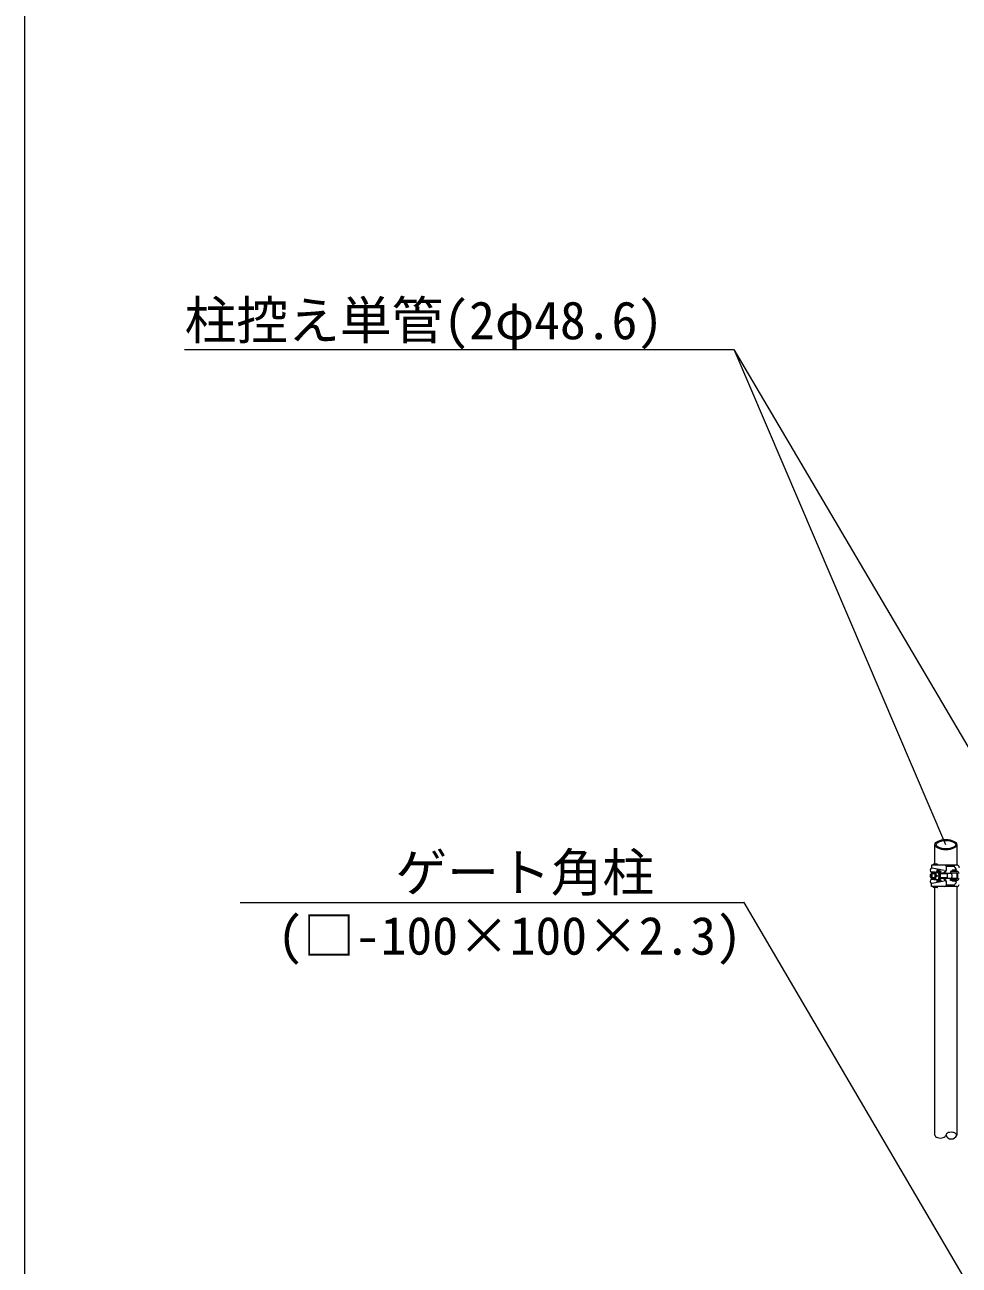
# Model space of a CAD drawing. Units: millimetres, scale not verified. Extents: x -12090 to 12090, y -18325 to 18325.
# Drawn here: x -12090 to -10010, y 8600 to 11362 of the extents above; entities that cross this region are included whole.
import ezdxf
from ezdxf.enums import TextEntityAlignment as Align

# ---------------------------------------------------------------- set-up
doc = ezdxf.new("R2010")
doc.units = ezdxf.units.MM
doc.header["$LTSCALE"] = 90
for name, color, linetype, lineweight in [('0-A_図面枠', 134, 'Continuous', 18), ('0-F_単管ｸﾗﾝﾌﾟ', 134, 'Continuous', 18), ('1-B_文字', 134, 'Continuous', 18)]:
    doc.layers.add(name, color=color, linetype=linetype, lineweight=lineweight)
doc.styles.add('ＭＳ ゴシック', font='')
doc.styles.get('ＭＳ ゴシック').set_extended_font_data('MS Gothic')

msp = doc.modelspace()

# ---------------------------------------------------------------- linework, layer by layer
at = {"layer": '0-A_図面枠'}
msp.add_lwpolyline([(-12090.19, 18325), (12059.81, 18325), (12059.81, 1675), (-12090.19, 1675)], close=True, dxfattribs=at)
at = {"layer": '0-F_単管ｸﾗﾝﾌﾟ'}
for p, q in [((-10063.82, 9493), (-10063.82, 9536.45)), ((-10015.22, 9536.45), (-10015.22, 9491.01)), ((-10065.72, 9475.01), (-10071.86, 9475.01)), ((-10071.68, 9472.01), (-10071.68, 9475.01)), ((-10058.68, 9493), (-10066.69, 9493)), ((-10058.79, 9478.02), (-10058.79, 9480.1)), ((-10050.08, 9477.01), (-10057.59, 9479.68)), ((-10041.47, 9477.05), (-10041.55, 9477.01)), ((-10020.72, 9487.8), (-10038.18, 9487.8)), ((-10038.18, 9479.54), (-10038.18, 9487)), ((-10023.9, 9473.01), (-10023.9, 9473.8)), ((-10015.8, 9482.1), (-10018.4, 9479.51)), ((-10017.9, 9473.01), (-10017.9, 9473.8)), ((-10065.72, 9459.01), (-10071.86, 9459.01)), ((-10063.8, 9471.31), (-10070.77, 9471.31)), ((-10063.8, 9462.71), (-10070.77, 9462.71)), ((-10058.79, 9453.93), (-10058.79, 9456.01)), ((-10050.08, 9456.99), (-10057.7, 9454.3)), ((-10036.31, 9471.31), (-10052.53, 9471.31)), ((-10036.31, 9462.71), (-10052.53, 9462.71)), ((-10041.47, 9456.98), (-10041.55, 9456.99)), ((-10038.18, 9447.02), (-10038.18, 9454.48)), ((-10020.72, 9446.21), (-10038.18, 9446.21)), ((-10015.91, 9461.01), (-10025.9, 9461.01)), ((-10017.41, 9455.52), (-10024.4, 9455.52)), ((-10023.9, 9460.21), (-10023.9, 9461.01)), ((-10015.8, 9451.91), (-10019.4, 9455.52)), ((-10017.9, 9460.21), (-10017.9, 9461.01)), ((-10013.91, 9463), (-10013.91, 9471)), ((-10012.9, 9462.01), (-10012.9, 9472.01)), ((-10058.68, 9441.01), (-10066.69, 9441.01)), ((-10063.82, 8889.65), (-10063.82, 9441.01)), ((-10021.23, 9443.01), (-10021.23, 9443.05)), ((-10015.22, 9443.01), (-10015.22, 8889.65))]:
    msp.add_line(p, q, dxfattribs=at)
for points in [[(-10074.68, 9479.54), (-10074.68, 9479.52), (-10074.68, 9479.5), (-10074.68, 9479.49), (-10074.68, 9479.48), (-10074.68, 9479.48), (-10074.68, 9479.48), (-10074.68, 9479.49), (-10074.68, 9479.51)], [(-10043.07, 9479), (-10069.83, 9484), (-10071.86, 9484)], [(-10014.7, 9491.01), (-10071.68, 9491.01), (-10071.68, 9484)], [(-10064.65, 9475.51), (-10064.93, 9475.46), (-10065.19, 9475.38), (-10065.47, 9475.22), (-10065.74, 9474.98), (-10065.99, 9474.7), (-10066.23, 9474.37), (-10066.45, 9473.96), (-10066.69, 9473.51), (-10066.89, 9473.01), (-10067.07, 9472.45), (-10067.19, 9472.01)], [(-10066.69, 9493), (-10066.7, 9493), (-10066.71, 9493), (-10066.72, 9493)], [(-10066.72, 9491.09), (-10066.71, 9491.09), (-10066.7, 9491.09), (-10066.69, 9491.09)], [(-10061.36, 9475.51), (-10061.56, 9474.78), (-10061.73, 9474.04), (-10061.89, 9473.35), (-10061.97, 9472.63), (-10062.02, 9471.92), (-10061.93, 9471.24), (-10061.75, 9470.5), (-10061.44, 9469.78), (-10061.05, 9469.07), (-10060.58, 9468.37), (-10060.06, 9467.68), (-10059.52, 9467.01), (-10053.03, 9467.01), (-10053.56, 9466.33), (-10054.08, 9465.63), (-10054.55, 9464.93), (-10054.94, 9464.23), (-10055.25, 9463.51), (-10055.46, 9462.75), (-10055.51, 9462.08), (-10055.48, 9461.39), (-10055.39, 9460.67), (-10055.25, 9459.95), (-10055.06, 9459.23), (-10054.85, 9458.51), (-10064.65, 9458.51), (-10064.38, 9458.53), (-10064.11, 9458.64), (-10063.84, 9458.8), (-10063.57, 9459.03), (-10063.32, 9459.3), (-10063.08, 9459.65), (-10062.85, 9460.03), (-10062.63, 9460.49), (-10062.42, 9461.01), (-10062.24, 9461.54), (-10062.07, 9462.13)], [(-10062.07, 9471.89), (-10062.24, 9472.45), (-10062.42, 9473.01), (-10062.63, 9473.51), (-10062.85, 9473.96), (-10063.08, 9474.37), (-10063.32, 9474.7), (-10063.57, 9474.98), (-10063.84, 9475.22), (-10064.11, 9475.38), (-10064.38, 9475.46), (-10064.65, 9475.51), (-10054.85, 9475.51), (-10054.59, 9475.06), (-10054.34, 9474.53), (-10054.1, 9473.96), (-10053.89, 9473.32), (-10053.68, 9472.64), (-10053.52, 9471.92), (-10053.38, 9471.16), (-10053.25, 9470.39), (-10053.15, 9469.56), (-10053.09, 9468.74), (-10053.05, 9467.89), (-10053.03, 9467.03), (-10053.05, 9466.19), (-10053.09, 9465.33), (-10053.15, 9464.5), (-10053.25, 9463.67), (-10053.38, 9462.9), (-10053.52, 9462.13), (-10053.68, 9461.42), (-10053.87, 9460.74), (-10054.1, 9460.1), (-10054.32, 9459.52), (-10054.57, 9458.99), (-10054.84, 9458.53), (-10055.12, 9458.15), (-10055.41, 9457.81), (-10055.7, 9457.55)], [(-10056.66, 9476.8), (-10056.98, 9476.76), (-10057.3, 9476.65), (-10057.62, 9476.47), (-10057.9, 9476.2), (-10058.19, 9475.88), (-10058.45, 9475.51)], [(-10053.03, 9467.01), (-10053.56, 9467.68), (-10054.08, 9468.37), (-10054.55, 9469.07), (-10054.94, 9469.78), (-10055.25, 9470.5), (-10055.46, 9471.24), (-10055.51, 9471.92), (-10055.48, 9472.63), (-10055.39, 9473.35), (-10055.25, 9474.04), (-10055.06, 9474.78), (-10054.85, 9475.51), (-10055.14, 9475.89), (-10055.43, 9476.23), (-10055.72, 9476.47), (-10056.03, 9476.65), (-10056.36, 9476.77), (-10056.66, 9476.8), (-10055.66, 9476.8), (-10055.35, 9476.76), (-10055.02, 9476.65), (-10054.71, 9476.47), (-10054.42, 9476.23), (-10054.12, 9475.89), (-10053.85, 9475.48), (-10053.59, 9475.03), (-10053.33, 9474.52), (-10053.09, 9473.94), (-10052.88, 9473.3), (-10052.69, 9472.63), (-10052.51, 9471.91), (-10052.37, 9471.14), (-10052.24, 9470.37), (-10052.16, 9469.54), (-10052.08, 9468.71), (-10052.04, 9467.86), (-10052.04, 9467.01), (-10052.04, 9466.15), (-10052.08, 9465.3)], [(-10041.47, 9474.82), (-10042.53, 9474.43), (-10042.9, 9474.21), (-10043.2, 9473.51), (-10043.2, 9473.26), (-10052.72, 9473.26)], [(-10038.26, 9487), (-10038.26, 9487.01), (-10038.26, 9487.02), (-10038.26, 9487.03), (-10038.26, 9487.05)], [(-10038.26, 9487), (-10038.26, 9486.99), (-10038.26, 9487)], [(-10014.7, 9477.01), (-10028.9, 9477.01), (-10028.9, 9473.8), (-10014.7, 9473.8)], [(-10017.16, 9479.51), (-10024.65, 9479.51), (-10025.52, 9479.14), (-10025.9, 9478.26), (-10025.52, 9477.38), (-10024.65, 9477.01)], [(-10009.77, 9485.99), (-10009.77, 9486.01), (-10009.77, 9486.03), (-10009.77, 9486.05)], [(-10074.68, 9467.05), (-10074.68, 9467.03), (-10074.68, 9467.02), (-10074.68, 9467), (-10074.68, 9466.99), (-10074.68, 9466.98), (-10074.68, 9466.99), (-10074.68, 9467)], [(-10074.68, 9454.55), (-10074.68, 9454.53), (-10074.68, 9454.51), (-10074.68, 9454.49), (-10074.68, 9454.48), (-10074.68, 9454.47), (-10074.68, 9454.48), (-10074.68, 9454.49), (-10074.68, 9454.5)], [(-10064.65, 9472.01), (-10071.62, 9472.01), (-10071.78, 9471.99), (-10071.93, 9471.92), (-10072.07, 9471.84), (-10072.2, 9471.7), (-10072.34, 9471.54), (-10072.47, 9471.33), (-10072.58, 9471.1), (-10072.71, 9470.83), (-10072.81, 9470.55), (-10072.92, 9470.21), (-10073, 9469.87), (-10073.08, 9469.49), (-10073.14, 9469.12), (-10073.2, 9468.71), (-10073.24, 9468.31), (-10073.29, 9467.87), (-10073.3, 9467.44), (-10073.3, 9467.01), (-10073.3, 9466.58), (-10073.29, 9466.15), (-10073.24, 9465.71), (-10073.2, 9465.3), (-10073.14, 9464.89), (-10073.08, 9464.5), (-10073, 9464.13), (-10072.92, 9463.8), (-10072.81, 9463.47), (-10072.71, 9463.18), (-10072.58, 9462.92), (-10072.47, 9462.67), (-10072.34, 9462.48), (-10072.2, 9462.3), (-10072.07, 9462.18), (-10071.93, 9462.1), (-10071.78, 9462.03), (-10071.62, 9462.01), (-10071.48, 9462.03), (-10071.33, 9462.1)], [(-10071.94, 9470.87), (-10072.05, 9470.77), (-10072.15, 9470.63), (-10072.26, 9470.47), (-10072.34, 9470.28), (-10072.44, 9470.07), (-10072.5, 9469.83), (-10072.58, 9469.58), (-10072.65, 9469.29), (-10072.71, 9469), (-10072.76, 9468.7), (-10072.81, 9468.37), (-10072.84, 9468.04), (-10072.85, 9467.7), (-10072.87, 9467.36), (-10072.87, 9467.01), (-10072.87, 9466.66), (-10072.85, 9466.31), (-10072.84, 9465.98), (-10072.81, 9465.63), (-10072.76, 9465.33), (-10072.71, 9465.01), (-10072.65, 9464.71), (-10072.58, 9464.44), (-10072.5, 9464.17), (-10072.44, 9463.95), (-10072.34, 9463.74), (-10072.26, 9463.54), (-10072.15, 9463.38), (-10072.05, 9463.25), (-10071.94, 9463.14), (-10071.85, 9463.06), (-10071.74, 9463.01), (-10071.62, 9463)], [(-10071.62, 9463), (-10071.51, 9463.01), (-10071.41, 9463.06), (-10071.31, 9463.14), (-10071.21, 9463.25), (-10071.1, 9463.38), (-10071, 9463.54), (-10070.92, 9463.74), (-10070.81, 9463.95), (-10070.76, 9464.17), (-10070.68, 9464.44), (-10070.6, 9464.71), (-10070.55, 9465.01), (-10070.49, 9465.33), (-10070.44, 9465.63), (-10070.42, 9465.98), (-10070.41, 9466.31), (-10070.39, 9466.66), (-10070.39, 9467.01), (-10070.39, 9467.36), (-10070.41, 9467.7), (-10070.42, 9468.04), (-10070.44, 9468.37), (-10070.49, 9468.7), (-10070.55, 9469), (-10070.6, 9469.29), (-10070.68, 9469.58), (-10070.76, 9469.83), (-10070.81, 9470.07), (-10070.92, 9470.28), (-10071, 9470.47), (-10071.1, 9470.63), (-10071.21, 9470.77), (-10071.31, 9470.87), (-10071.41, 9470.94), (-10071.51, 9471), (-10071.62, 9471), (-10071.74, 9471), (-10071.85, 9470.94), (-10071.94, 9470.87)], [(-10043.07, 9455.02), (-10069.83, 9450), (-10071.86, 9450)], [(-10014.7, 9443.01), (-10071.68, 9443.01), (-10071.68, 9450)], [(-10071.62, 9459.01), (-10071.62, 9462.01), (-10064.65, 9462.01), (-10064.5, 9462.03), (-10064.36, 9462.1), (-10064.21, 9462.18), (-10064.09, 9462.3), (-10063.94, 9462.48), (-10063.82, 9462.67), (-10063.7, 9462.92), (-10063.57, 9463.18), (-10063.48, 9463.47), (-10063.37, 9463.8), (-10063.29, 9464.13), (-10063.21, 9464.5), (-10063.14, 9464.89), (-10063.08, 9465.3), (-10063.04, 9465.71), (-10063, 9466.15), (-10062.98, 9466.58), (-10062.98, 9467.01), (-10062.98, 9467.44), (-10063, 9467.87), (-10063.04, 9468.31), (-10063.08, 9468.71), (-10063.14, 9469.12), (-10063.21, 9469.49), (-10063.29, 9469.87), (-10063.37, 9470.21), (-10063.48, 9470.55), (-10063.57, 9470.83), (-10063.7, 9471.1), (-10063.82, 9471.33), (-10063.94, 9471.54), (-10064.09, 9471.7), (-10064.21, 9471.84), (-10064.36, 9471.92), (-10064.5, 9471.99), (-10064.65, 9472.01), (-10064.66, 9472.01)], [(-10071.33, 9462.1), (-10071.18, 9462.18), (-10071.06, 9462.3), (-10070.92, 9462.48), (-10070.79, 9462.67), (-10070.68, 9462.92), (-10070.55, 9463.18), (-10070.44, 9463.47), (-10070.34, 9463.8), (-10070.26, 9464.13), (-10070.18, 9464.5), (-10070.12, 9464.89), (-10070.06, 9465.3), (-10070.02, 9465.71), (-10069.97, 9466.15), (-10069.96, 9466.58), (-10069.96, 9467.01), (-10069.96, 9467.44), (-10069.97, 9467.87), (-10070.02, 9468.31), (-10070.06, 9468.71), (-10070.12, 9469.12), (-10070.18, 9469.49), (-10070.26, 9469.87), (-10070.34, 9470.21), (-10070.44, 9470.55), (-10070.55, 9470.83), (-10070.68, 9471.1), (-10070.79, 9471.33), (-10070.92, 9471.54), (-10071.06, 9471.7), (-10071.18, 9471.84), (-10071.33, 9471.92), (-10071.48, 9471.99), (-10071.62, 9472.01)], [(-10067.19, 9462.01), (-10067.03, 9461.43), (-10066.85, 9460.9), (-10066.64, 9460.4), (-10066.41, 9459.95), (-10066.17, 9459.56), (-10065.94, 9459.23), (-10065.67, 9458.97), (-10065.4, 9458.77), (-10065.14, 9458.62), (-10064.87, 9458.53), (-10064.65, 9458.51)], [(-10061.75, 9470.5), (-10061.93, 9471.24), (-10062.02, 9471.92)], [(-10062.02, 9462.08), (-10061.93, 9462.75), (-10061.81, 9463.41), (-10061.7, 9464.11), (-10061.62, 9464.81), (-10061.56, 9465.53), (-10061.52, 9466.27), (-10061.52, 9467.01), (-10061.52, 9467.75), (-10061.56, 9468.5), (-10061.62, 9469.21), (-10061.7, 9469.91), (-10061.81, 9470.58)], [(-10061.36, 9458.51), (-10061.56, 9459.23), (-10061.73, 9459.95), (-10061.89, 9460.67), (-10061.97, 9461.39), (-10062.02, 9462.08), (-10061.93, 9462.75), (-10061.75, 9463.51), (-10061.44, 9464.23), (-10061.05, 9464.93), (-10060.58, 9465.63), (-10060.06, 9466.33), (-10059.52, 9467.01)], [(-10058.86, 9456.01), (-10058.86, 9456.02), (-10058.86, 9456.03), (-10058.86, 9456.05)], [(-10055.7, 9457.55), (-10056.01, 9457.36), (-10056.34, 9457.24), (-10056.65, 9457.2), (-10056.96, 9457.24), (-10057.28, 9457.34), (-10057.59, 9457.52), (-10057.88, 9457.79), (-10058.19, 9458.13), (-10058.45, 9458.51)], [(-10052.08, 9465.3), (-10052.16, 9464.48), (-10052.24, 9463.66), (-10052.37, 9462.88), (-10052.51, 9462.11), (-10052.69, 9461.39), (-10052.88, 9460.72), (-10053.09, 9460.08), (-10053.33, 9459.5), (-10053.59, 9458.99), (-10053.85, 9458.51), (-10054.12, 9458.13), (-10054.42, 9457.79), (-10054.71, 9457.55), (-10055.02, 9457.36), (-10055.35, 9457.24), (-10055.66, 9457.2), (-10056.66, 9457.2)], [(-10052.72, 9473.29), (-10052.72, 9473.27), (-10052.72, 9473.26), (-10052.72, 9473.25), (-10052.72, 9473.24), (-10052.72, 9473.23), (-10052.72, 9473.24), (-10052.72, 9473.25), (-10052.72, 9473.26)], [(-10041.47, 9459.18), (-10042.53, 9459.56), (-10042.9, 9459.81), (-10043.2, 9460.51), (-10043.2, 9460.76), (-10052.72, 9460.76)], [(-10052.53, 9462.01), (-10027.05, 9462.01), (-10026.91, 9462.03), (-10026.76, 9462.1), (-10026.62, 9462.18), (-10026.48, 9462.3), (-10026.33, 9462.48), (-10026.21, 9462.67), (-10026.09, 9462.92), (-10025.98, 9463.18), (-10025.86, 9463.47), (-10025.76, 9463.8), (-10025.68, 9464.13), (-10025.59, 9464.5), (-10025.52, 9464.89), (-10025.47, 9465.3), (-10025.43, 9465.71), (-10025.41, 9466.15), (-10025.39, 9466.58), (-10025.36, 9467.01), (-10025.39, 9467.44), (-10025.41, 9467.87), (-10025.43, 9468.31), (-10025.47, 9468.71), (-10025.52, 9469.12), (-10025.59, 9469.49), (-10025.68, 9469.87), (-10025.76, 9470.21), (-10025.86, 9470.55), (-10025.98, 9470.83), (-10026.09, 9471.1), (-10026.21, 9471.33), (-10026.33, 9471.54), (-10026.48, 9471.7), (-10026.62, 9471.84), (-10026.76, 9471.92), (-10026.91, 9471.99), (-10027.05, 9472.01), (-10052.53, 9472.01)], [(-10044.19, 9473.29), (-10044.19, 9473.27), (-10044.19, 9473.26), (-10044.19, 9473.25), (-10044.19, 9473.24), (-10044.19, 9473.23), (-10044.19, 9473.24), (-10044.19, 9473.25), (-10044.19, 9473.26)], [(-10038.26, 9454.48), (-10038.26, 9454.5), (-10038.26, 9454.53)], [(-10038.26, 9452.27), (-10038.26, 9452.29), (-10038.26, 9452.3)], [(-10037.17, 9462.01), (-10037.02, 9462.03), (-10036.88, 9462.1), (-10036.74, 9462.18), (-10036.59, 9462.3), (-10036.45, 9462.48), (-10036.33, 9462.67), (-10036.21, 9462.92), (-10036.1, 9463.18), (-10035.98, 9463.47), (-10035.87, 9463.8), (-10035.79, 9464.13), (-10035.71, 9464.5), (-10035.65, 9464.89), (-10035.59, 9465.3), (-10035.54, 9465.71), (-10035.52, 9466.15), (-10035.5, 9466.58), (-10035.49, 9467.01), (-10035.5, 9467.44), (-10035.52, 9467.87), (-10035.54, 9468.31), (-10035.59, 9468.71), (-10035.65, 9469.12), (-10035.71, 9469.49), (-10035.79, 9469.87), (-10035.87, 9470.21), (-10035.98, 9470.55), (-10036.1, 9470.83), (-10036.21, 9471.1), (-10036.33, 9471.33), (-10036.45, 9471.54), (-10036.59, 9471.7), (-10036.74, 9471.84), (-10036.88, 9471.92), (-10037.02, 9471.99), (-10037.17, 9472.01)], [(-10014.7, 9457.01), (-10028.9, 9457.01), (-10028.9, 9460.21), (-10014.7, 9460.21)], [(-10015.91, 9473.01), (-10025.9, 9473.01), (-10025.91, 9473.01), (-10025.92, 9473.01), (-10025.93, 9473.01), (-10025.94, 9473.01)], [(-10025.94, 9461.09), (-10025.93, 9461.09), (-10025.92, 9461.09), (-10025.91, 9461.09), (-10025.9, 9461.09)], [(-10024.44, 9455.6), (-10024.43, 9455.6), (-10024.42, 9455.6), (-10024.42, 9455.6), (-10024.41, 9455.6), (-10024.4, 9455.6)], [(-10013.99, 9471), (-10013.99, 9471.01), (-10013.99, 9471.02), (-10013.99, 9471.02), (-10013.99, 9471.03), (-10013.99, 9471.04), (-10013.99, 9471.05)], [(-10012.99, 9472.04), (-10012.99, 9472.03), (-10012.99, 9472.02), (-10012.99, 9472.01), (-10012.99, 9472.01), (-10012.99, 9472.01)], [(-10009.77, 9472.01), (-10009.77, 9472.03), (-10009.77, 9472.05)], [(-10066.69, 9443.01), (-10066.7, 9443.01), (-10066.71, 9443.01), (-10066.72, 9443.01)], [(-10066.72, 9441.09), (-10066.71, 9441.09), (-10066.7, 9441.09), (-10066.69, 9441.09)]]:
    msp.add_lwpolyline(points, dxfattribs=at)
for points in [[(-10009.77, 9485.99), (-10009.77, 9485.98), (-10009.77, 9485.97), (-10009.77, 9485.96), (-10009.77, 9485.97), (-10009.77, 9485.98)], [(-10058.86, 9456.01), (-10058.86, 9456), (-10058.86, 9455.99), (-10058.86, 9456)], [(-10038.26, 9454.48), (-10038.26, 9454.47), (-10038.26, 9454.46), (-10038.26, 9454.45), (-10038.26, 9454.46), (-10038.26, 9454.47)], [(-10038.26, 9452.27), (-10038.26, 9452.25), (-10038.26, 9452.24), (-10038.26, 9452.23), (-10038.26, 9452.24), (-10038.26, 9452.25)], [(-10009.77, 9472.01), (-10009.77, 9472), (-10009.77, 9471.99), (-10009.77, 9471.98), (-10009.77, 9471.99), (-10009.77, 9472)], [(-10021.23, 9443.01), (-10021.23, 9442.97), (-10021.23, 9442.94), (-10021.23, 9442.93), (-10021.23, 9442.92), (-10021.23, 9442.93), (-10021.23, 9442.94), (-10021.23, 9442.97)]]:
    msp.add_lwpolyline(points, close=True, dxfattribs=at)
for centre, radius, start, end in [((-10069.72, 9479.52), 4.97, 115.60591, 179.76922), ((-10069.72, 9479.54), 4.97, 180.36389, 244.65994), ((-10066.72, 9492.04), 0.954, 89.87574, 270.12426), ((-10061.81, 9478.04), 2.95, 303.77721, 359.34511), ((-10058.73, 9492.05), 0.954, 272.95572, 87.10428), ((-10048.74, 9473.26), 3.98, 109.72226, 180.02594), ((-10040.24, 9473.28), 3.94, 109.41821, 179.93614), ((-10042.21, 9487.05), 3.96, 0.01806, 89.34796), ((-10043.22, 9479.57), 4.96, 290.15571, 359.55244), ((-10043.21, 9481.78), 4.95, 290.24924, 359.70317), ((-10011.28, 9491.04), 9.96, 180.18537, 243.12011), ((-10017.2, 9478.31), 1.22, 271.64417, 88.10021), ((-10014.74, 9486.05), 4.97, 359.95711, 89.47522), ((-10014.73, 9472.05), 4.96, 0.01554, 89.54236), ((-10014.74, 9472.04), 1.75, 359.97653, 88.40489), ((-10070.22, 9467.05), 4.47, 124.85785, 179.99013), ((-10070.23, 9467.05), 4.46, 180.49032, 235.68152), ((-10069.74, 9454.55), 4.94, 115.47151, 179.96683), ((-10069.73, 9454.55), 4.95, 180.47158, 244.84267), ((-10061.83, 9456.05), 2.97, 0.03649, 55.32175), ((-10048.76, 9460.8), 3.96, 180.64251, 250.87869), ((-10040.24, 9460.8), 3.95, 180.62819, 250.97322), ((-10042.21, 9447.05), 3.96, 270.65575, 359.50331), ((-10043.22, 9452.3), 4.96, 0.00305, 69.52002), ((-10043.22, 9454.54), 4.96, 359.84989, 69.36603), ((-10025.94, 9471.06), 1.95, 90.00575, 150.89315), ((-10025.95, 9463.03), 1.94, 211.28524, 270.03476), ((-10024.44, 9457.06), 1.46, 181.65145, 270.08566), ((-10011.28, 9443.05), 9.95, 117.01104, 180.00169), ((-10017.45, 9457.06), 1.46, 271.45434, 358.54632), ((-10015.96, 9471.05), 1.96, 359.9226, 88.63034), ((-10015.96, 9463.05), 1.96, 271.34076, 358.65975), ((-10014.73, 9462.05), 4.96, 270.42798, 359.57221), ((-10014.74, 9462.04), 1.75, 271.65068, 359.07417), ((-10014.73, 9448.05), 4.96, 270.42797, 359.57222), ((-10066.72, 9442.05), 0.954, 89.87574, 270.12426), ((-10058.73, 9442.05), 0.963, 273.10717, 87.11467), ((-10027.37, 8894.09), 12.93, 200.078, 339.922)]:
    msp.add_arc(centre, radius, start, end, dxfattribs=at)
for centre, major_axis, ratio, start_param, end_param in [((-10039.52, 9536.45), (24.3, 0), 0.472425, 6.2831853, 12.5663706), ((-10027.37, 8889.65), (12.15, 0), 0.525605, 0, 3.1415927), ((-10051.67, 8889.65), (-12.15, 0), 0.525605, 0, 3.1415927)]:
    msp.add_ellipse(centre, major_axis=major_axis, ratio=ratio, start_param=start_param, end_param=end_param, dxfattribs=at)
msp.add_ellipse((-10039.23, 9536.45), major_axis=(-22, 0), ratio=0.417269, dxfattribs=at)
at = {"layer": '1-B_文字'}
for p, q in [((-11734.38, 10638.9), (-10511.97, 10638.9)), ((-9861.16, 9536.45), (-10510.6, 10638.9)), ((-11610.5, 9407.91), (-10489.62, 9407.91))]:
    msp.add_line(p, q, dxfattribs=at)
for points in [[(-10039.52, 9536.45), (-10510.6, 10638.9), (-10511.03, 10638.9)], [(-9950.19, 8490.46), (-10488.47, 9407.91), (-10488.91, 9407.91)]]:
    msp.add_lwpolyline(points, dxfattribs=at)

# ---------------------------------------------------------------- texts
at = {"layer": '1-B_文字', "style": 'ＭＳ ゴシック'}
for s, p in [('柱控え単管(2φ48.6)\u3000\u3000', (-11734.38, 10636.54)), ('\u3000\u3000\u3000ゲート角柱\u3000\u3000\u3000\u3000', (-11610.5, 9407.09)), ('(□-100×100×2.3)', (-11528.09, 9266.22))]:
    msp.add_text(s, height=84.46, dxfattribs=at).set_placement(p, align=Align.BOTTOM_LEFT)

doc.saveas('drawing.dxf')
